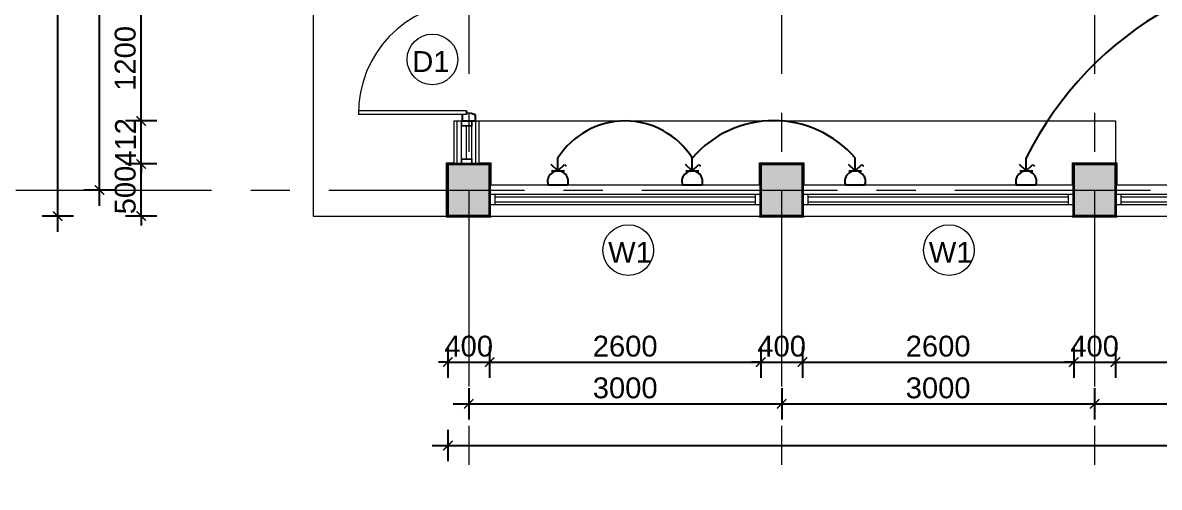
# Model space of a CAD drawing. Header units: inches. Extents: x 527934 to 2134587, y -408734 to 227304.
# Drawn here: x 1397787 to 1408682, y -203679 to -199225 of the extents above; entities that cross this region are included whole.
import ezdxf

# ---------------------------------------------------------------- set-up
doc = ezdxf.new("R2010")
doc.units = ezdxf.units.IN
doc.header["$MEASUREMENT"] = 0
doc.linetypes.add('CENTER', pattern=[2, 1.25, -0.25, 0.25, -0.25])
for name, color, linetype, lineweight in [('2 POWER TEL COMP', 3, 'Continuous', 25), ('6 LIGHT PT WIRING', 3, 'Continuous', 25), ('centre line', 1, 'CENTER', 9), ('dim', 253, 'Continuous', 9), ('door', 77, 'Continuous', 13), ('furniture', 253, 'Continuous', 5), ('hatch', 250, 'Continuous', 5), ('hatch - general', 252, 'Continuous', 5), ('hatch 2', 251, 'Continuous', 5), ('metal', 40, 'Continuous', 18), ('partition wall', 5, 'Continuous', 20), ('plaster line', 253, 'Continuous', 5), ('plinth', 5, 'Continuous', 9), ('sill', 253, 'Continuous', 13), ('text', 7, 'Continuous', 13), ('wall - brick', 30, 'Continuous', 35), ('window', 1, 'Continuous', 15)]:
    doc.layers.add(name, color=color, linetype=linetype, lineweight=lineweight)
doc.styles.get("Standard").update_dxf_attribs({"font": 'arial.ttf'})
doc.styles.add('style1', font='arial.ttf')
doc.linetypes.add('BATTING', pattern='A,0.0001,-0.1,[134,ltypeshp.shx,S=0.1,R=0,X=-0.1,Y=0],-0.2,[134,ltypeshp.shx,S=0.1,R=180,X=0.1,Y=0],-0.1', length=0.4001)
doc.dimstyles.new('dim 100', dxfattribs={"dimtxt": 200, "dimasz": 90, "dimexe": 150, "dimexo": 150, "dimgap": 50, "dimtad": 1, "dimdec": 0, "dimzin": 0, "dimdsep": 46, "dimtxsty": 'Standard', "dimblk": 'ARCHTICK', "dimcen": 100, "dimdle": 150, "dimazin": 0, "dimtfac": 1, "dimtdec": 0, "dimtix": 1, "dimtmove": 2, "dimatfit": 3, "dimfxl": 150, "dimfxlon": 1, "dimtolj": 1, "dimtzin": 0, "dimarcsym": 0})

# ---------------------------------------------------------------- blocks, each defined once
blk = doc.blocks.new('WINDOW 1')
at = {"layer": 'window'}
for p, q in [((2122082, -84476), (2124682, -84476)), ((2122132, -84476), (2122132, -84576)), ((2122132, -84501), (2124632, -84501)), ((2122082, -84576), (2124682, -84576)), ((2122132, -84551), (2124632, -84551))]:
    blk.add_line(p, q, dxfattribs=at)
at = {"layer": 'window', "ltscale": 400}
blk.add_line((2124632, -84576), (2124632, -84476), dxfattribs=at)
blk = doc.blocks.new('door 1')
at = {"layer": 'door', "lineweight": 25}
for p, q in [((1761262.3, -142071.5), (1761366.5, -142071.5)), ((1761262.3, -142124), (1761262.3, -142071.5)), ((1761366.5, -142124), (1761366.5, -142071.5)), ((1761333.2, -142134), (1761366.5, -142124)), ((1761295.7, -142989.8), (1761295.7, -143019)), ((1761262.3, -143019), (1761262.3, -143071.5)), ((1761262.3, -143071.5), (1761366.5, -143071.5)), ((1761333.2, -143009), (1761366.5, -143019)), ((1761366.5, -143019), (1761366.5, -143071.5))]:
    blk.add_line(p, q, dxfattribs=at)
at = {"layer": 'door'}
for p, q in [((1761262.3, -142124), (1761295.7, -142124)), ((1761295.7, -142124), (1761295.7, -142134)), ((1761333.2, -142134), (1761295.7, -142134)), ((1761295.7, -142989.8), (1760434.8, -142989.8)), ((1761295.7, -143019), (1760434.6, -143019)), ((1761333.2, -143009), (1761295.7, -143009))]:
    blk.add_line(p, q, dxfattribs=at)
blk.add_arc((1761319.9, -143009), 885.3, 91.56718, 180.64961, dxfattribs=at)
blk = doc.blocks.new('_ArchTick')
at = {"color": 0, "linetype": 'ByBlock', "const_width": 0.15}
blk.add_lwpolyline([(-0.5, -0.5), (0.5, 0.5)], dxfattribs=at)
blk = doc.blocks.new('*D3072')
at = {"layer": 'Defpoints', "color": 0, "ltscale": 400}
for p in [(1401862, -201079), (1433262, -201079), (1433262, -203279)]:
    blk.add_point(p, dxfattribs=at)
at = {"layer": 'dim', "color": 0, "lineweight": -2, "ltscale": 400}
for p, q in [((1401862, -203129), (1401862, -203429)), ((1433262, -203129), (1433262, -203429)), ((1401712, -203279), (1433412, -203279))]:
    blk.add_line(p, q, dxfattribs=at)
at = {"layer": 'dim', "color": 0, "lineweight": -2, "ltscale": 400, "xscale": 90, "yscale": 90, "zscale": 90, "rotation": 180}
blk.add_blockref('_ArchTick', (1401862, -203279), dxfattribs=at)
at = {"layer": 'dim', "color": 0, "lineweight": -2, "ltscale": 400, "xscale": 90, "yscale": 90, "zscale": 90}
blk.add_blockref('_ArchTick', (1433262, -203279), dxfattribs=at)
at = {"layer": 'dim', "color": 0, "ltscale": 400, "insert": (1417562, -203127), "char_height": 200, "attachment_point": 5}
blk.add_mtext('\\A1;31400', dxfattribs=at)
blk = doc.blocks.new('*D3073')
at = {"layer": 'Defpoints', "color": 0, "ltscale": 400}
for p in [(1402062, -201079), (1405062, -201079), (1405062, -202879)]:
    blk.add_point(p, dxfattribs=at)
at = {"layer": 'dim', "color": 0, "lineweight": -2, "ltscale": 400}
for p, q in [((1402062, -202729), (1402062, -203029)), ((1405062, -202729), (1405062, -203029)), ((1401912, -202879), (1405212, -202879))]:
    blk.add_line(p, q, dxfattribs=at)
at = {"layer": 'dim', "color": 0, "lineweight": -2, "ltscale": 400, "xscale": 90, "yscale": 90, "zscale": 90, "rotation": 180}
blk.add_blockref('_ArchTick', (1402062, -202879), dxfattribs=at)
at = {"layer": 'dim', "color": 0, "lineweight": -2, "ltscale": 400, "xscale": 90, "yscale": 90, "zscale": 90}
blk.add_blockref('_ArchTick', (1405062, -202879), dxfattribs=at)
at = {"layer": 'dim', "color": 0, "ltscale": 400, "insert": (1403562, -202727), "char_height": 200, "attachment_point": 5}
blk.add_mtext('\\A1;3000', dxfattribs=at)
blk = doc.blocks.new('*D3074')
at = {"layer": 'Defpoints', "color": 0, "ltscale": 400}
for p in [(1405062, -201079), (1408062, -201079), (1408062, -202879)]:
    blk.add_point(p, dxfattribs=at)
at = {"layer": 'dim', "color": 0, "lineweight": -2, "ltscale": 400}
for p, q in [((1405062, -202729), (1405062, -203029)), ((1408062, -202729), (1408062, -203029)), ((1404912, -202879), (1408212, -202879))]:
    blk.add_line(p, q, dxfattribs=at)
at = {"layer": 'dim', "color": 0, "lineweight": -2, "ltscale": 400, "xscale": 90, "yscale": 90, "zscale": 90, "rotation": 180}
blk.add_blockref('_ArchTick', (1405062, -202879), dxfattribs=at)
at = {"layer": 'dim', "color": 0, "lineweight": -2, "ltscale": 400, "xscale": 90, "yscale": 90, "zscale": 90}
blk.add_blockref('_ArchTick', (1408062, -202879), dxfattribs=at)
at = {"layer": 'dim', "color": 0, "ltscale": 400, "insert": (1406562, -202727), "char_height": 200, "attachment_point": 5}
blk.add_mtext('\\A1;3000', dxfattribs=at)
blk = doc.blocks.new('*D3075')
at = {"layer": 'Defpoints', "color": 0, "ltscale": 400}
for p in [(1408062, -201079), (1411062, -201079), (1411062, -202879)]:
    blk.add_point(p, dxfattribs=at)
at = {"layer": 'dim', "color": 0, "lineweight": -2, "ltscale": 400}
for p, q in [((1408062, -202729), (1408062, -203029)), ((1411062, -202729), (1411062, -203029)), ((1407912, -202879), (1411212, -202879))]:
    blk.add_line(p, q, dxfattribs=at)
at = {"layer": 'dim', "color": 0, "lineweight": -2, "ltscale": 400, "xscale": 90, "yscale": 90, "zscale": 90, "rotation": 180}
blk.add_blockref('_ArchTick', (1408062, -202879), dxfattribs=at)
at = {"layer": 'dim', "color": 0, "lineweight": -2, "ltscale": 400, "xscale": 90, "yscale": 90, "zscale": 90}
blk.add_blockref('_ArchTick', (1411062, -202879), dxfattribs=at)
at = {"layer": 'dim', "color": 0, "ltscale": 400, "insert": (1409562, -202727), "char_height": 200, "attachment_point": 5}
blk.add_mtext('\\A1;3000', dxfattribs=at)
blk = doc.blocks.new('*D2322')
at = {"layer": 'Defpoints', "color": 0, "ltscale": 400}
for p in [(1398122, -185339), (1401862, -185339), (1401862, -201079)]:
    blk.add_point(p, dxfattribs=at)
at = {"layer": 'dim', "color": 0, "lineweight": -2, "ltscale": 400}
for p, q in [((1398122, -201229), (1398122, -185189)), ((1398272, -185339), (1397972, -185339)), ((1398272, -201079), (1397972, -201079))]:
    blk.add_line(p, q, dxfattribs=at)
at = {"layer": 'dim', "color": 0, "lineweight": -2, "ltscale": 400, "xscale": 90, "yscale": 90, "zscale": 90}
for p, rotation in [((1398122, -185339), 90), ((1398122, -201079), 270)]:
    blk.add_blockref('_ArchTick', p, dxfattribs=dict(at, rotation=rotation))
at = {"layer": 'dim', "color": 0, "ltscale": 400, "insert": (1397970, -193209), "char_height": 200, "attachment_point": 5, "rotation": 90}
blk.add_mtext('\\A1;15740', dxfattribs=at)
blk = doc.blocks.new('*D3084')
at = {"layer": 'Defpoints', "color": 0, "ltscale": 400}
for p in [(1398522, -195429), (1401862, -195429), (1401862, -200829)]:
    blk.add_point(p, dxfattribs=at)
at = {"layer": 'dim', "color": 0, "lineweight": -2, "ltscale": 400}
for p, q in [((1398522, -200979), (1398522, -195279)), ((1398672, -195429), (1398372, -195429)), ((1398672, -200829), (1398372, -200829))]:
    blk.add_line(p, q, dxfattribs=at)
at = {"layer": 'dim', "color": 0, "lineweight": -2, "ltscale": 400, "xscale": 90, "yscale": 90, "zscale": 90}
for p, rotation in [((1398522, -195429), 90), ((1398522, -200829), 270)]:
    blk.add_blockref('_ArchTick', p, dxfattribs=dict(at, rotation=rotation))
at = {"layer": 'dim', "color": 0, "ltscale": 400, "insert": (1398370, -198129), "char_height": 200, "attachment_point": 5, "rotation": 90}
blk.add_mtext('\\A1;5400', dxfattribs=at)
blk = doc.blocks.new('2X4')
at = {"layer": 'hatch 2'}
h = blk.add_hatch(dxfattribs=at)
h.set_pattern_fill('ANSI31', color=256, scale=20)
h.set_pattern_definition([(45, (0, 0), (-1.767766953, 1.767766953), [])])
h.paths.add_polyline_path([(5938822, -146997), (5938776, -146997, 0.414214), (5938774, -146999), (5938774, -147047), (5938777, -147047), (5938777, -147000), (5938821, -147000), (5938821, -147047), (5938824, -147047), (5938824, -146999, 0.414214)])
h.paths.add_polyline_path([(5938777, -147047), (5938774, -147047), (5938774, -147095, 0.414214), (5938776, -147097), (5938822, -147097, 0.414218), (5938824, -147095), (5938824, -147047), (5938821, -147047), (5938821, -147094), (5938777, -147094)])
at = {"layer": 'metal'}
blk.add_lwpolyline([(5938776, -147097), (5938822, -147097, 0.414214), (5938824, -147095), (5938824, -146999, 0.414214), (5938822, -146997), (5938776, -146997, 0.414214), (5938774, -146999), (5938774, -147095, 0.414214)], format="xyb", close=True, dxfattribs=at)
blk.add_lwpolyline([(5938777, -147094), (5938821, -147094), (5938821, -147000), (5938777, -147000)], close=True, dxfattribs=at)
blk = doc.blocks.new('*D3095')
at = {"layer": 'Defpoints', "color": 0, "ltscale": 400}
for p in [(1401862, -201079), (1402262, -201079), (1402262, -202479)]:
    blk.add_point(p, dxfattribs=at)
at = {"layer": 'plaster line', "color": 0, "lineweight": -2, "ltscale": 400}
for p, q in [((1401862, -202329), (1401862, -202629)), ((1402262, -202329), (1402262, -202629)), ((1401862, -202479), (1401772, -202479)), ((1401862, -202479), (1402262, -202479)), ((1402262, -202479), (1402352, -202479))]:
    blk.add_line(p, q, dxfattribs=at)
at = {"layer": 'plaster line', "color": 0, "lineweight": -2, "ltscale": 400, "xscale": 90, "yscale": 90, "zscale": 90}
blk.add_blockref('_ArchTick', (1401862, -202479), dxfattribs=at)
at = {"layer": 'plaster line', "color": 0, "lineweight": -2, "ltscale": 400, "xscale": 90, "yscale": 90, "zscale": 90, "rotation": 180}
blk.add_blockref('_ArchTick', (1402262, -202479), dxfattribs=at)
at = {"layer": 'plaster line', "color": 0, "ltscale": 400, "insert": (1402062, -202327), "char_height": 200, "attachment_point": 5}
blk.add_mtext('\\A1;400', dxfattribs=at)
blk = doc.blocks.new('*D3096')
at = {"layer": 'Defpoints', "color": 0, "ltscale": 400}
for p in [(1402262, -201079), (1404862, -201079), (1404862, -202479)]:
    blk.add_point(p, dxfattribs=at)
at = {"layer": 'plaster line', "color": 0, "lineweight": -2, "ltscale": 400}
for p, q in [((1402262, -202329), (1402262, -202629)), ((1404862, -202329), (1404862, -202629)), ((1402112, -202479), (1405012, -202479))]:
    blk.add_line(p, q, dxfattribs=at)
at = {"layer": 'plaster line', "color": 0, "lineweight": -2, "ltscale": 400, "xscale": 90, "yscale": 90, "zscale": 90, "rotation": 180}
blk.add_blockref('_ArchTick', (1402262, -202479), dxfattribs=at)
at = {"layer": 'plaster line', "color": 0, "lineweight": -2, "ltscale": 400, "xscale": 90, "yscale": 90, "zscale": 90}
blk.add_blockref('_ArchTick', (1404862, -202479), dxfattribs=at)
at = {"layer": 'plaster line', "color": 0, "ltscale": 400, "insert": (1403562, -202327), "char_height": 200, "attachment_point": 5}
blk.add_mtext('\\A1;2600', dxfattribs=at)
blk = doc.blocks.new('*D3097')
at = {"layer": 'Defpoints', "color": 0, "ltscale": 400}
for p in [(1404862, -201079), (1405262, -201079), (1405262, -202479)]:
    blk.add_point(p, dxfattribs=at)
at = {"layer": 'plaster line', "color": 0, "lineweight": -2, "ltscale": 400}
for p, q in [((1404862, -202329), (1404862, -202629)), ((1405262, -202329), (1405262, -202629)), ((1404862, -202479), (1404772, -202479)), ((1404862, -202479), (1405262, -202479)), ((1405262, -202479), (1405352, -202479))]:
    blk.add_line(p, q, dxfattribs=at)
at = {"layer": 'plaster line', "color": 0, "lineweight": -2, "ltscale": 400, "xscale": 90, "yscale": 90, "zscale": 90}
blk.add_blockref('_ArchTick', (1404862, -202479), dxfattribs=at)
at = {"layer": 'plaster line', "color": 0, "lineweight": -2, "ltscale": 400, "xscale": 90, "yscale": 90, "zscale": 90, "rotation": 180}
blk.add_blockref('_ArchTick', (1405262, -202479), dxfattribs=at)
at = {"layer": 'plaster line', "color": 0, "ltscale": 400, "insert": (1405062, -202327), "char_height": 200, "attachment_point": 5}
blk.add_mtext('\\A1;400', dxfattribs=at)
blk = doc.blocks.new('*D3098')
at = {"layer": 'Defpoints', "color": 0, "ltscale": 400}
for p in [(1405262, -201079), (1407862, -201079), (1407862, -202479)]:
    blk.add_point(p, dxfattribs=at)
at = {"layer": 'plaster line', "color": 0, "lineweight": -2, "ltscale": 400}
for p, q in [((1405262, -202329), (1405262, -202629)), ((1407862, -202329), (1407862, -202629)), ((1405112, -202479), (1408012, -202479))]:
    blk.add_line(p, q, dxfattribs=at)
at = {"layer": 'plaster line', "color": 0, "lineweight": -2, "ltscale": 400, "xscale": 90, "yscale": 90, "zscale": 90, "rotation": 180}
blk.add_blockref('_ArchTick', (1405262, -202479), dxfattribs=at)
at = {"layer": 'plaster line', "color": 0, "lineweight": -2, "ltscale": 400, "xscale": 90, "yscale": 90, "zscale": 90}
blk.add_blockref('_ArchTick', (1407862, -202479), dxfattribs=at)
at = {"layer": 'plaster line', "color": 0, "ltscale": 400, "insert": (1406562, -202327), "char_height": 200, "attachment_point": 5}
blk.add_mtext('\\A1;2600', dxfattribs=at)
blk = doc.blocks.new('*D3099')
at = {"layer": 'Defpoints', "color": 0, "ltscale": 400}
for p in [(1407862, -201079), (1408262, -201079), (1408262, -202479)]:
    blk.add_point(p, dxfattribs=at)
at = {"layer": 'plaster line', "color": 0, "lineweight": -2, "ltscale": 400}
for p, q in [((1407862, -202329), (1407862, -202629)), ((1408262, -202329), (1408262, -202629)), ((1407862, -202479), (1407772, -202479)), ((1407862, -202479), (1408262, -202479)), ((1408262, -202479), (1408352, -202479))]:
    blk.add_line(p, q, dxfattribs=at)
at = {"layer": 'plaster line', "color": 0, "lineweight": -2, "ltscale": 400, "xscale": 90, "yscale": 90, "zscale": 90}
blk.add_blockref('_ArchTick', (1407862, -202479), dxfattribs=at)
at = {"layer": 'plaster line', "color": 0, "lineweight": -2, "ltscale": 400, "xscale": 90, "yscale": 90, "zscale": 90, "rotation": 180}
blk.add_blockref('_ArchTick', (1408262, -202479), dxfattribs=at)
at = {"layer": 'plaster line', "color": 0, "ltscale": 400, "insert": (1408062, -202327), "char_height": 200, "attachment_point": 5}
blk.add_mtext('\\A1;400', dxfattribs=at)
blk = doc.blocks.new('*D3100')
at = {"layer": 'Defpoints', "color": 0, "ltscale": 400}
for p in [(1408262, -201079), (1410862, -201079), (1410862, -202479)]:
    blk.add_point(p, dxfattribs=at)
at = {"layer": 'plaster line', "color": 0, "lineweight": -2, "ltscale": 400}
for p, q in [((1408262, -202329), (1408262, -202629)), ((1410862, -202329), (1410862, -202629)), ((1408112, -202479), (1411012, -202479))]:
    blk.add_line(p, q, dxfattribs=at)
at = {"layer": 'plaster line', "color": 0, "lineweight": -2, "ltscale": 400, "xscale": 90, "yscale": 90, "zscale": 90, "rotation": 180}
blk.add_blockref('_ArchTick', (1408262, -202479), dxfattribs=at)
at = {"layer": 'plaster line', "color": 0, "lineweight": -2, "ltscale": 400, "xscale": 90, "yscale": 90, "zscale": 90}
blk.add_blockref('_ArchTick', (1410862, -202479), dxfattribs=at)
at = {"layer": 'plaster line', "color": 0, "ltscale": 400, "insert": (1409562, -202327), "char_height": 200, "attachment_point": 5}
blk.add_mtext('\\A1;2600', dxfattribs=at)
blk = doc.blocks.new('*D3120')
at = {"layer": 'Defpoints', "color": 0, "ltscale": 400}
for p in [(1398922, -200579), (1401862, -200579), (1401862, -201079)]:
    blk.add_point(p, dxfattribs=at)
at = {"layer": 'plaster line', "color": 0, "lineweight": -2, "ltscale": 400}
for p, q in [((1398922, -200579), (1398922, -200489)), ((1399072, -200579), (1398772, -200579)), ((1398922, -201079), (1398922, -200579)), ((1399072, -201079), (1398772, -201079)), ((1398922, -201079), (1398922, -201169))]:
    blk.add_line(p, q, dxfattribs=at)
at = {"layer": 'plaster line', "color": 0, "lineweight": -2, "ltscale": 400, "xscale": 90, "yscale": 90, "zscale": 90}
for p, rotation in [((1398922, -200579), 270), ((1398922, -201079), 90)]:
    blk.add_blockref('_ArchTick', p, dxfattribs=dict(at, rotation=rotation))
at = {"layer": 'plaster line', "color": 0, "ltscale": 400, "insert": (1398770, -200829), "char_height": 200, "attachment_point": 5, "rotation": 90}
blk.add_mtext('\\A1;500', dxfattribs=at)
blk = doc.blocks.new('*D3121')
at = {"layer": 'Defpoints', "color": 0, "ltscale": 400}
for p in [(1398922, -200167), (1401952, -200167), (1401862, -200579)]:
    blk.add_point(p, dxfattribs=at)
at = {"layer": 'plaster line', "color": 0, "lineweight": -2, "ltscale": 400}
for p, q in [((1398922, -200167), (1398922, -200077)), ((1399072, -200167), (1398772, -200167)), ((1398922, -200579), (1398922, -200167)), ((1399072, -200579), (1398772, -200579)), ((1398922, -200579), (1398922, -200669))]:
    blk.add_line(p, q, dxfattribs=at)
at = {"layer": 'plaster line', "color": 0, "lineweight": -2, "ltscale": 400, "xscale": 90, "yscale": 90, "zscale": 90}
for p, rotation in [((1398922, -200167), 270), ((1398922, -200579), 90)]:
    blk.add_blockref('_ArchTick', p, dxfattribs=dict(at, rotation=rotation))
at = {"layer": 'plaster line', "color": 0, "ltscale": 400, "insert": (1398772, -200373), "char_height": 200, "attachment_point": 5, "rotation": 90}
blk.add_mtext('\\A1;412', dxfattribs=at)
blk = doc.blocks.new('*D3122')
at = {"layer": 'Defpoints', "color": 0, "ltscale": 400}
for p in [(1398922, -198967), (1401952, -198967), (1401952, -200167)]:
    blk.add_point(p, dxfattribs=at)
at = {"layer": 'plaster line', "color": 0, "lineweight": -2, "ltscale": 400}
for p, q in [((1398922, -200317), (1398922, -198817)), ((1399072, -198967), (1398772, -198967)), ((1399072, -200167), (1398772, -200167))]:
    blk.add_line(p, q, dxfattribs=at)
at = {"layer": 'plaster line', "color": 0, "lineweight": -2, "ltscale": 400, "xscale": 90, "yscale": 90, "zscale": 90}
for p, rotation in [((1398922, -198967), 90), ((1398922, -200167), 270)]:
    blk.add_blockref('_ArchTick', p, dxfattribs=dict(at, rotation=rotation))
at = {"layer": 'plaster line', "color": 0, "ltscale": 400, "insert": (1398770, -199567), "char_height": 200, "attachment_point": 5, "rotation": 90}
blk.add_mtext('\\A1;1200', dxfattribs=at)
blk = doc.blocks.new('15 amp socket')
at = {"color": 3, "lineweight": 25}
for p, q in [((593022, 179162), (592958, 179225)), ((593022, 179162), (593022, 179286)), ((593022, 179162), (593085, 179225)), ((593085, 179225), (593102, 179208)), ((592960, 179162), (593084, 179162)), ((592928, 179029), (593115, 179029))]:
    blk.add_line(p, q, dxfattribs=at)
blk.add_arc((593022, 179062), 99.5, 340.3538, 199.6462, dxfattribs=at)

msp = doc.modelspace()

# ---------------------------------------------------------------- hatches: boundary and pattern name
at = {"layer": 'hatch - general'}
h = msp.add_hatch(dxfattribs=at)
h.set_pattern_fill('AR-CONC', color=256, scale=15)
h.set_pattern_definition([(50, (-719819.97, -100972.85), (107.5890274, -9.4128202), [11.25, -123.75]), (355, (-719819.97, -100972.85), (-20.8127, 112.82882), [9, -99]), (100.4514445, (-719811, -100973.63), (86.776327, 103.4159986), [9.561029, -105.171317]), (46.1842, (-719819.97, -100942.85), (160.0862, -24.827892), [16.875, -185.625]), (96.6356355, (-719806.63, -100944.92), (140.199292, 146.11779), [14.341551, -157.757064]), (351.184164, (-719819.97, -100942.85), (140.199292, 146.11779), [13.5, -148.5]), (21, (-719804.97, -100950.35), (89.5360578, -60.3928336), [11.25, -123.75]), (326, (-719804.97, -100950.35), (36.4973, 108.772507), [9, -99]), (71.451445, (-719797.5, -100955.38), (126.0333565, 48.379673), [9.5610285, -105.171317]), (37.5, (-719819.966, -100972.847), (1.8239783, 49.9340781), [0, -97.8, 0, -100.5, 0, -99.375]), (7.5, (-719819.966, -100972.85), (39.4604306, 59.1617568), [0, -57.3, 0, -95.55, 0, -37.875]), (327.5, (-719853.416, -100972.847), (80.0733654, -3.38323076), [0, -37.5, 0, -117, 0, -155.25]), (317.5, (-719868.416, -100972.85), (87.4779254, 15.0157473), [0, -48.75, 0, -77.7, 0, -110.25])])
h.paths.add_polyline_path([(1402061.7, -200578.8), (1401861.7, -200578.8), (1401861.7, -200828.8), (1402061.7, -200828.8)])
h.paths.add_polyline_path([(1402261.7, -200578.8), (1402061.7, -200578.8), (1402061.7, -200828.8), (1402261.7, -200828.8)])
h.paths.add_polyline_path([(1402261.7, -200828.8), (1402061.7, -200828.8), (1402061.7, -201078.8), (1402261.7, -201078.8)])
h.paths.add_polyline_path([(1402061.7, -200828.8), (1401861.7, -200828.8), (1401861.7, -201078.8), (1402061.7, -201078.8)])
h.paths.add_polyline_path([(1405061.7, -200578.8), (1404861.7, -200578.8), (1404861.7, -200828.8), (1405061.7, -200828.8)])
h.paths.add_polyline_path([(1405261.7, -200578.8), (1405061.7, -200578.8), (1405061.7, -200828.8), (1405261.7, -200828.8)])
h.paths.add_polyline_path([(1405261.7, -200828.8), (1405061.7, -200828.8), (1405061.7, -201078.8), (1405261.7, -201078.8)])
h.paths.add_polyline_path([(1405061.7, -200828.8), (1404861.7, -200828.8), (1404861.7, -201078.8), (1405061.7, -201078.8)])
h.paths.add_polyline_path([(1408061.7, -200578.8), (1407861.7, -200578.8), (1407861.7, -200828.8), (1408061.7, -200828.8)])
h.paths.add_polyline_path([(1408261.7, -200578.8), (1408061.7, -200578.8), (1408061.7, -200828.8), (1408261.7, -200828.8)])
h.paths.add_polyline_path([(1408261.7, -200828.8), (1408061.7, -200828.8), (1408061.7, -201078.8), (1408261.7, -201078.8)])
h.paths.add_polyline_path([(1408061.7, -200828.8), (1407861.7, -200828.8), (1407861.7, -201078.8), (1408061.7, -201078.8)])
h.paths.add_polyline_path([(1411061.7, -200828.8), (1410861.7, -200828.8), (1410861.7, -201078.8), (1411061.7, -201078.8)])
h.paths.add_polyline_path([(1411261.7, -200828.8), (1411061.7, -200828.8), (1411061.7, -201078.8), (1411261.7, -201078.8)])
h.paths.add_polyline_path([(1411261.7, -200578.8), (1411061.7, -200578.8), (1411061.7, -200828.8), (1411261.7, -200828.8)])
h.paths.add_polyline_path([(1411061.7, -200578.8), (1410861.7, -200578.8), (1410861.7, -200828.8), (1411061.7, -200828.8)])
h.paths.add_polyline_path([(1414261.7, -200828.8), (1414061.7, -200828.8), (1414061.7, -201078.8), (1414261.7, -201078.8)])
h.paths.add_polyline_path([(1414061.7, -200828.8), (1413861.7, -200828.8), (1413861.7, -201078.8), (1414061.7, -201078.8)])
h.paths.add_polyline_path([(1414261.7, -200578.8), (1414061.7, -200578.8), (1414061.7, -200828.8), (1414261.7, -200828.8)])
h.paths.add_polyline_path([(1414061.7, -200578.8), (1413861.7, -200578.8), (1413861.7, -200828.8), (1414061.7, -200828.8)])
h.paths.add_polyline_path([(1417261.7, -200828.8), (1417061.7, -200828.8), (1417061.7, -201078.8), (1417261.7, -201078.8)])
h.paths.add_polyline_path([(1417261.7, -200578.8), (1417061.7, -200578.8), (1417061.7, -200828.8), (1417261.7, -200828.8)])
h.paths.add_polyline_path([(1417061.7, -200578.8), (1416861.7, -200578.8), (1416861.7, -200828.8), (1417061.7, -200828.8)])
h.paths.add_polyline_path([(1417061.7, -200828.8), (1416861.7, -200828.8), (1416861.7, -201078.8), (1417061.7, -201078.8)])
h.paths.add_polyline_path([(1420061.7, -200828.8), (1419861.7, -200828.8), (1419861.7, -201078.8), (1420061.7, -201078.8)])
h.paths.add_polyline_path([(1420061.7, -200578.8), (1419861.7, -200578.8), (1419861.7, -200828.8), (1420061.7, -200828.8)])
h.paths.add_polyline_path([(1420261.7, -200578.8), (1420061.7, -200578.8), (1420061.7, -200828.8), (1420261.7, -200828.8)])
h.paths.add_polyline_path([(1420261.7, -200828.8), (1420061.7, -200828.8), (1420061.7, -201078.8), (1420261.7, -201078.8)])
h.paths.add_polyline_path([(1423061.7, -200578.8), (1422861.7, -200578.8), (1422861.7, -200828.8), (1423061.7, -200828.8)])
h.paths.add_polyline_path([(1423261.7, -200578.8), (1423061.7, -200578.8), (1423061.7, -200828.8), (1423261.7, -200828.8)])
h.paths.add_polyline_path([(1423261.7, -200828.8), (1423061.7, -200828.8), (1423061.7, -201078.8), (1423261.7, -201078.8)])
h.paths.add_polyline_path([(1423061.7, -200828.8), (1422861.7, -200828.8), (1422861.7, -201078.8), (1423061.7, -201078.8)])
h.paths.add_polyline_path([(1427261.7, -200828.8), (1427061.7, -200828.8), (1427061.7, -201078.8), (1427261.7, -201078.8)])
h.paths.add_polyline_path([(1427261.7, -200578.8), (1427061.7, -200578.8), (1427061.7, -200828.8), (1427261.7, -200828.8)])
h.paths.add_polyline_path([(1427061.7, -200578.8), (1426861.7, -200578.8), (1426861.7, -200828.8), (1427061.7, -200828.8)])
h.paths.add_polyline_path([(1427061.7, -200828.8), (1426861.7, -200828.8), (1426861.7, -201078.8), (1427061.7, -201078.8)])
h.paths.add_polyline_path([(1430261.7, -200828.8), (1430061.7, -200828.8), (1430061.7, -201078.8), (1430261.7, -201078.8)])
h.paths.add_polyline_path([(1430261.7, -200578.8), (1430061.7, -200578.8), (1430061.7, -200828.8), (1430261.7, -200828.8)])
h.paths.add_polyline_path([(1430061.7, -200578.8), (1429861.7, -200578.8), (1429861.7, -200828.8), (1430061.7, -200828.8)])
h.paths.add_polyline_path([(1430061.7, -200828.8), (1429861.7, -200828.8), (1429861.7, -201078.8), (1430061.7, -201078.8)])
h.paths.add_polyline_path([(1433261.7, -200828.8), (1433061.7, -200828.8), (1433061.7, -201078.8), (1433261.7, -201078.8)])
h.paths.add_polyline_path([(1433261.7, -200578.8), (1433061.7, -200578.8), (1433061.7, -200828.8), (1433261.7, -200828.8)])
h.paths.add_polyline_path([(1433061.7, -200578.8), (1432861.7, -200578.8), (1432861.7, -200828.8), (1433061.7, -200828.8)])
h.paths.add_polyline_path([(1433061.7, -200828.8), (1432861.7, -200828.8), (1432861.7, -201078.8), (1433061.7, -201078.8)])
h.paths.add_polyline_path([(1433261.7, -195178.8), (1433061.7, -195178.8), (1433061.7, -195428.8), (1433261.7, -195428.8)])
h.paths.add_polyline_path([(1433261.7, -195428.8), (1433061.7, -195428.8), (1433061.7, -195678.8), (1433261.7, -195678.8)])
h.paths.add_polyline_path([(1433061.7, -195428.8), (1432861.7, -195428.8), (1432861.7, -195678.8), (1433061.7, -195678.8)])
h.paths.add_polyline_path([(1433061.7, -195178.8), (1432861.7, -195178.8), (1432861.7, -195428.8), (1433061.7, -195428.8)])
h.paths.add_polyline_path([(1430061.7, -195178.8), (1429861.7, -195178.8), (1429861.7, -195428.8), (1430061.7, -195428.8)])
h.paths.add_polyline_path([(1430061.7, -195428.8), (1429861.7, -195428.8), (1429861.7, -195678.8), (1430061.7, -195678.8)])
h.paths.add_polyline_path([(1430261.7, -195178.8), (1430061.7, -195178.8), (1430061.7, -195428.8), (1430261.7, -195428.8)])
h.paths.add_polyline_path([(1430261.7, -195428.8), (1430061.7, -195428.8), (1430061.7, -195678.8), (1430261.7, -195678.8)])
h.paths.add_polyline_path([(1427061.7, -195178.8), (1426861.7, -195178.8), (1426861.7, -195428.8), (1427061.7, -195428.8)])
h.paths.add_polyline_path([(1427261.7, -195178.8), (1427061.7, -195178.8), (1427061.7, -195428.8), (1427261.7, -195428.8)])
h.paths.add_polyline_path([(1427261.7, -195428.8), (1427061.7, -195428.8), (1427061.7, -195678.8), (1427261.7, -195678.8)])
h.paths.add_polyline_path([(1427061.7, -195428.8), (1426861.7, -195428.8), (1426861.7, -195678.8), (1427061.7, -195678.8)])
h.paths.add_polyline_path([(1423061.7, -195178.8), (1422861.7, -195178.8), (1422861.7, -195428.8), (1423061.7, -195428.8)])
h.paths.add_polyline_path([(1423261.7, -195178.8), (1423061.7, -195178.8), (1423061.7, -195428.8), (1423261.7, -195428.8)])
h.paths.add_polyline_path([(1423261.7, -195428.8), (1423061.7, -195428.8), (1423061.7, -195678.8), (1423261.7, -195678.8)])
h.paths.add_polyline_path([(1423061.7, -195428.8), (1422861.7, -195428.8), (1422861.7, -195678.8), (1423061.7, -195678.8)])
h.paths.add_polyline_path([(1420261.7, -195178.8), (1420061.7, -195178.8), (1420061.7, -195428.8), (1420261.7, -195428.8)])
h.paths.add_polyline_path([(1420061.7, -195178.8), (1419861.7, -195178.8), (1419861.7, -195428.8), (1420061.7, -195428.8)])
h.paths.add_polyline_path([(1420061.7, -195428.8), (1419861.7, -195428.8), (1419861.7, -195678.8), (1420061.7, -195678.8)])
h.paths.add_polyline_path([(1420261.7, -195428.8), (1420061.7, -195428.8), (1420061.7, -195678.8), (1420261.7, -195678.8)])
h.paths.add_polyline_path([(1417711, -188926.1), (1419631.2, -188926.1), (1419631.2, -187802.5), (1417711, -187802.5)], flags=9)
h.paths.add_polyline_path([(1413952.3, -188926.1), (1415894.5, -188926.1), (1415894.5, -187802.5), (1413952.3, -187802.5)], flags=9)
h.paths.add_polyline_path([(1409376.8, -188926.1), (1411366.8, -188926.1), (1411366.8, -187802.5), (1409376.8, -187802.5)], flags=9)
h.paths.add_polyline_path([(1403570.3, -188922.2), (1405793.6, -188922.2), (1405793.6, -187798.7), (1403570.3, -187798.7)], flags=9)
h.paths.add_polyline_path([(1403329.1, -187088.5), (1403330.6, -187088.5), (1403330.6, -187087.7), (1403329.1, -187087.7)], flags=9)
h.paths.add_polyline_path([(1402851.6, -187458), (1402853.1, -187458), (1402853.1, -187457.2), (1402851.6, -187457.2)], flags=9)

# ---------------------------------------------------------------- linework, layer by layer
at = {"layer": '6 LIGHT PT WIRING', "ltscale": 400}
for centre, radius, start, end in [((1410412.6, -202016.4), 3357.9, 84.84369, 153.56386), ((1403560.7, -200928.3), 761.5, 32.28859, 147.71141), ((1404985.4, -201195), 1031, 40.78877, 139.0839)]:
    msp.add_arc(centre, radius, start, end, dxfattribs=at)
at = {"layer": 'centre line', "ltscale": 1500}
for p, q in [((1402061.7, -182838.8), (1402061.7, -203678.8)), ((1405061.7, -182838.8), (1405061.7, -203678.8)), ((1408061.7, -182838.8), (1408061.7, -203678.8)), ((1397722, -200828.8), (1435942.1, -200828.8))]:
    msp.add_line(p, q, dxfattribs=at)
at = {"layer": 'dim'}
for centre in [(1401713.9, -199576.3), (1403591.6, -201405.2), (1406665.6, -201405.2)]:
    msp.add_circle(centre, 242.9, dxfattribs=at)
at = {"layer": 'furniture', "ltscale": 400}
for p, q in [((1402161.7, -200166.8), (1408261.7, -200166.8)), ((1408261.7, -200166.8), (1408261.7, -200566.8))]:
    msp.add_line(p, q, dxfattribs=at)
at = {"layer": 'hatch', "linetype": 'BATTING', "ltscale": 80}
msp.add_line((1402041.7, -200528.8), (1402041.7, -200216.8), dxfattribs=at)
at = {"layer": 'partition wall'}
for p, q in [((1401951.7, -200578.8), (1401951.7, -200166.8)), ((1401951.7, -200166.8), (1402131.7, -200166.8)), ((1401991.7, -200578.8), (1401991.7, -200166.8)), ((1402091.7, -200578.8), (1402091.7, -200166.8)), ((1402131.7, -200578.8), (1402131.7, -200166.8))]:
    msp.add_line(p, q, dxfattribs=at)
at = {"layer": 'plaster line', "ltscale": 400}
for points in [[(1402273.7, -201078.8), (1402273.7, -201090.8), (1401849.7, -201090.8), (1401849.7, -200566.8), (1401921.7, -200566.8)], [(1402161.7, -200566.8), (1402273.7, -200566.8), (1402273.7, -200778.8)], [(1404849.7, -200778.8), (1404849.7, -200566.8), (1405061.7, -200566.8)], [(1405061.7, -200566.8), (1405273.7, -200566.8), (1405273.7, -200778.8)], [(1407849.7, -200778.8), (1407849.7, -200566.8), (1408061.7, -200566.8)], [(1408061.7, -200566.8), (1408273.7, -200566.8), (1408273.7, -200778.8)], [(1405273.7, -201078.8), (1405273.7, -201090.8), (1404849.7, -201090.8), (1404849.7, -201078.8)], [(1408273.7, -201078.8), (1408273.7, -201090.8), (1407849.7, -201090.8), (1407849.7, -201078.8)]]:
    msp.add_lwpolyline(points, dxfattribs=at)
at = {"layer": 'plinth', "ltscale": 400}
for p, q in [((1400572, -195678.8), (1400572, -201078.8)), ((1400572, -201078.8), (1401849.7, -201078.8))]:
    msp.add_line(p, q, dxfattribs=at)
at = {"layer": 'sill'}
for p, q in [((1401921.7, -200578.8), (1401921.7, -200166.8)), ((1401921.7, -200166.8), (1401951.7, -200166.8)), ((1402131.7, -200166.8), (1402161.7, -200166.8)), ((1402161.7, -200578.8), (1402161.7, -200166.8)), ((1402261.7, -200778.8), (1404861.7, -200778.8)), ((1405261.7, -200778.8), (1407861.7, -200778.8)), ((1408261.7, -200778.8), (1410861.7, -200778.8)), ((1402261.7, -201078.8), (1404861.7, -201078.8)), ((1405261.7, -201078.8), (1407861.7, -201078.8)), ((1408261.7, -201078.8), (1410861.7, -201078.8))]:
    msp.add_line(p, q, dxfattribs=at)
at = {"layer": 'wall - brick'}
for points in [[(1401861.7, -200578.8), (1402261.7, -200578.8), (1402261.7, -201078.8), (1401861.7, -201078.8)], [(1404861.7, -200578.8), (1405261.7, -200578.8), (1405261.7, -201078.8), (1404861.7, -201078.8)], [(1407861.7, -200578.8), (1408261.7, -200578.8), (1408261.7, -201078.8), (1407861.7, -201078.8)]]:
    msp.add_lwpolyline(points, close=True, dxfattribs=at)

# ---------------------------------------------------------------- block references
at = {"layer": '2 POWER TEL COMP'}
for p in [(809895.3, -379807.9), (811182.8, -379807.9), (812744.3, -379807.9), (814384.1, -379807.9)]:
    msp.add_blockref('15 amp socket', p, dxfattribs=at)
at = {"layer": 'hatch - general', "xscale": -1, "rotation": 90}
for p in [(1254994.8, 5738607.2), (1254994.8, 5738245.2)]:
    msp.add_blockref('2X4', p, dxfattribs=at)
at = {"layer": 'partition wall', "xscale": 1.199999999953434, "yscale": 1.19999999999709, "zscale": 1.199999999999999}
msp.add_blockref('door 1', (-711515.6, -28481), dxfattribs=at)
at = {"layer": 'partition wall'}
for p in [(-719820, -116392.8), (-716820, -116392.8), (-713820, -116392.8)]:
    msp.add_blockref('WINDOW 1', p, dxfattribs=at)

# ---------------------------------------------------------------- texts
at = {"layer": 'text', "style": 'style1'}
for s, p in [('D1', (1401520.9, -199697.4)), ('W1', (1403398.6, -201526.3)), ('W1', (1406472.6, -201526.3))]:
    msp.add_text(s, height=200, dxfattribs=at).set_placement(p)

# ---------------------------------------------------------------- dimensions: what is measured, and where the dimension line sits
at = {"layer": 'dim', "ltscale": 400}
for base, p1, p2, picture, middle in [((1398122, -185338.8), (1401861.7, -201078.8), (1401861.7, -185338.8), '*D2322', (1397969.9, -193208.8)), ((1398522, -195428.8), (1401861.7, -200828.8), (1401861.7, -195428.8), '*D3084', (1398369.9, -198128.8))]:
    dim = msp.add_linear_dim(base=base, p1=p1, p2=p2, angle=90, dimstyle='dim 100', override={"dimpost": '\\X'}, dxfattribs=at)
    dim.commit()
    dim.dimension.update_dxf_attribs({"geometry": picture, "text_midpoint": middle})
for base, p1, p2, picture, middle in [((1433261.7, -203278.8), (1401861.7, -201078.8), (1433261.7, -201078.8), '*D3072', (1417561.7, -203126.6)), ((1405061.7, -202878.8), (1402061.7, -201078.8), (1405061.7, -201078.8), '*D3073', (1403561.7, -202726.6)), ((1408061.7, -202878.8), (1405061.7, -201078.8), (1408061.7, -201078.8), '*D3074', (1406561.7, -202726.6)), ((1411061.7, -202878.8), (1408061.7, -201078.8), (1411061.7, -201078.8), '*D3075', (1409561.7, -202726.6))]:
    dim = msp.add_linear_dim(base=base, p1=p1, p2=p2, dimstyle='dim 100', override={"dimpost": '\\X'}, dxfattribs=at)
    dim.commit()
    dim.dimension.update_dxf_attribs({"geometry": picture, "text_midpoint": middle})
at = {"layer": 'plaster line', "ltscale": 400}
for base, p1, p2, picture, middle in [((1398922, -198966.8), (1401951.7, -200166.8), (1401951.7, -198966.8), '*D3122', (1398769.9, -199566.8)), ((1398922, -200166.8), (1401861.7, -200578.8), (1401951.7, -200166.8), '*D3121', (1398771.6, -200372.8)), ((1398922, -200578.8), (1401861.7, -201078.8), (1401861.7, -200578.8), '*D3120', (1398769.9, -200828.8))]:
    dim = msp.add_linear_dim(base=base, p1=p1, p2=p2, angle=90, dimstyle='dim 100', override={"dimpost": '\\X'}, dxfattribs=at)
    dim.commit()
    dim.dimension.update_dxf_attribs({"geometry": picture, "text_midpoint": middle})
for base, p1, p2, picture, middle in [((1402261.7, -202478.8), (1401861.7, -201078.8), (1402261.7, -201078.8), '*D3095', (1402061.7, -202326.7)), ((1404861.7, -202478.8), (1402261.7, -201078.8), (1404861.7, -201078.8), '*D3096', (1403561.7, -202326.7)), ((1405261.7, -202478.8), (1404861.7, -201078.8), (1405261.7, -201078.8), '*D3097', (1405061.7, -202326.7)), ((1407861.7, -202478.8), (1405261.7, -201078.8), (1407861.7, -201078.8), '*D3098', (1406561.7, -202326.7)), ((1408261.7, -202478.8), (1407861.7, -201078.8), (1408261.7, -201078.8), '*D3099', (1408061.7, -202326.7)), ((1410861.7, -202478.8), (1408261.7, -201078.8), (1410861.7, -201078.8), '*D3100', (1409561.7, -202326.7))]:
    dim = msp.add_linear_dim(base=base, p1=p1, p2=p2, dimstyle='dim 100', override={"dimpost": '\\X'}, dxfattribs=at)
    dim.commit()
    dim.dimension.update_dxf_attribs({"geometry": picture, "text_midpoint": middle})

doc.saveas('drawing.dxf')
